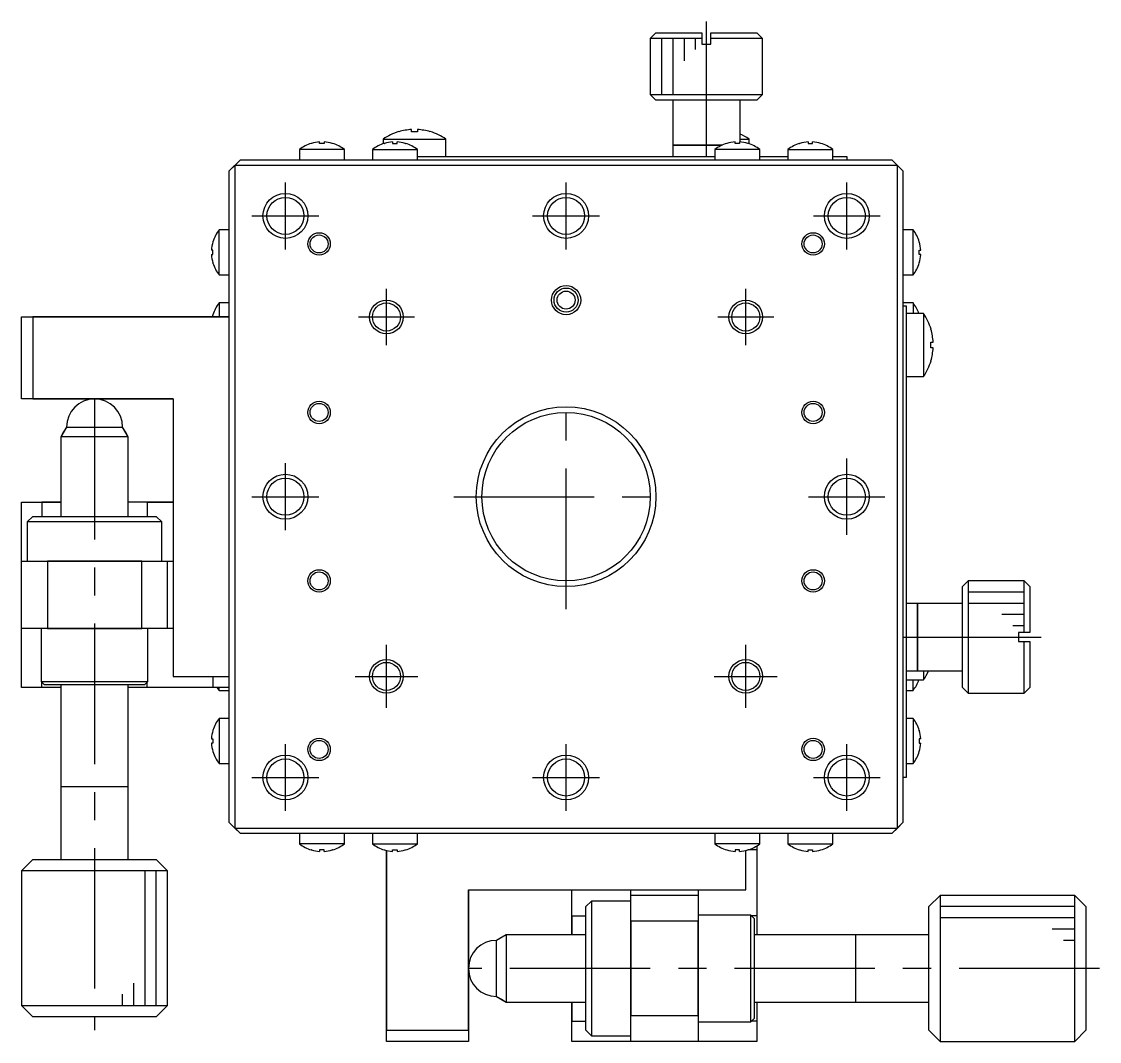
# Model space of a CAD drawing. Extents: x -29 to 387, y 4 to 271.
# Drawn here: x 94.7 to 190.7, y 116.4 to 207.2 of the extents above; entities that cross this region are included whole.
import ezdxf

# ---------------------------------------------------------------- set-up
doc = ezdxf.new("R2010")
doc.units = 0
doc.header["$LTSCALE"] = 10
doc.linetypes.add('CENTER', pattern=[2, 1.25, -0.25, 0.25, -0.25])
doc.layers.get('0').update_dxf_attribs({"linetype": 'CONTINUOUS'})
doc.layers.add('CENTER', color=1, linetype='CENTER')

msp = doc.modelspace()

# ---------------------------------------------------------------- linework, layer by layer
at = {"color": 7, "linetype": 'CONTINUOUS'}
for p, q in [((151.227637, 206.220414), (150.727637, 205.720414)), ((155.327637, 205.720414), (150.727637, 205.720414)), ((150.727637, 205.720414), (150.727637, 200.720414)), ((151.227637, 206.220414), (155.327637, 206.220414)), ((155.327637, 206.220414), (155.327637, 205.720414)), ((155.327637, 206.220414), (155.327637, 205.220414)), ((155.327637, 205.720414), (155.327637, 205.220414)), ((156.127637, 206.220414), (160.227637, 206.220414)), ((156.127637, 205.720414), (156.127637, 206.220414)), ((156.127637, 205.220414), (156.127637, 206.220414)), ((160.727637, 205.720414), (156.127637, 205.720414)), ((156.127637, 205.220414), (156.127637, 205.720414)), ((160.727637, 205.720414), (160.227637, 206.220414)), ((160.727637, 200.720414), (160.727637, 205.720414)), ((155.327637, 205.220414), (156.127637, 205.220414)), ((150.727637, 200.720414), (160.727637, 200.720414)), ((150.727637, 200.720414), (151.227637, 200.220414)), ((160.227637, 200.220414), (160.727637, 200.720414)), ((160.227637, 200.220414), (151.227637, 200.220414)), ((152.727637, 200.220414), (152.727637, 196.220414)), ((152.727637, 200.220414), (152.727637, 195.220414)), ((158.727637, 196.504358), (158.727637, 200.220414)), ((128.328497, 197.413619), (128.325489, 197.419787)), ((129.467637, 197.413619), (129.467637, 197.606876)), ((129.987637, 197.413619), (129.467637, 197.413619)), ((129.987637, 197.606876), (129.987637, 197.413619)), ((131.129784, 197.419787), (131.126776, 197.413619)), ((120.548928, 196.376147), (120.527637, 196.376147)), ((120.548928, 196.376147), (120.527637, 196.376147)), ((120.548928, 196.376147), (120.527637, 196.376147)), ((121.277637, 196.376147), (121.277637, 196.50789)), ((121.677637, 196.376147), (121.277637, 196.376147)), ((121.677637, 196.50789), (121.677637, 196.376147)), ((122.427637, 196.376147), (122.406345, 196.376147)), ((122.427637, 196.376147), (122.406345, 196.376147)), ((122.427637, 196.376147), (122.406345, 196.376147)), ((126.927637, 196.762877), (132.527637, 196.762877)), ((126.927637, 196.762877), (126.927637, 196.343244)), ((127.027637, 196.376147), (127.048928, 196.376147)), ((127.027637, 196.376147), (127.048928, 196.376147)), ((127.027637, 196.376147), (127.048928, 196.376147)), ((127.777637, 196.50789), (127.777637, 196.376147)), ((127.777637, 196.376147), (128.177637, 196.376147)), ((128.177637, 196.376147), (128.177637, 196.50789)), ((128.906345, 196.376147), (128.927637, 196.376147)), ((128.906345, 196.376147), (128.927637, 196.376147)), ((128.906345, 196.376147), (128.927637, 196.376147)), ((132.527637, 195.220414), (132.527637, 196.762877)), ((152.727637, 196.220414), (155.727637, 196.220414)), ((155.727637, 196.220414), (152.727637, 196.220414)), ((152.727637, 196.220414), (152.727637, 195.220414)), ((157.124862, 196.220414), (152.727637, 196.220414)), ((155.727637, 196.220414), (157.124862, 196.220414)), ((157.124862, 196.220414), (155.727637, 196.220414)), ((157.548928, 196.376147), (157.527637, 196.376147)), ((157.548928, 196.376147), (157.527637, 196.376147)), ((157.548928, 196.376147), (157.527637, 196.376147)), ((158.277637, 196.376147), (158.277637, 196.50789)), ((158.677637, 196.376147), (158.277637, 196.376147)), ((158.677637, 196.50789), (158.677637, 196.376147)), ((158.727637, 196.762877), (159.527637, 196.762877)), ((159.427637, 196.376147), (159.406345, 196.376147)), ((159.427637, 196.376147), (159.406345, 196.376147)), ((159.427637, 196.376147), (159.406345, 196.376147)), ((159.527637, 196.343244), (159.527637, 196.762877)), ((164.027637, 196.376147), (164.048928, 196.376147)), ((164.027637, 196.376147), (164.048928, 196.376147)), ((164.027637, 196.376147), (164.048928, 196.376147)), ((164.777637, 196.50789), (164.777637, 196.376147)), ((164.777637, 196.376147), (165.177637, 196.376147)), ((165.177637, 196.376147), (165.177637, 196.50789)), ((165.906345, 196.376147), (165.927637, 196.376147)), ((165.906345, 196.376147), (165.927637, 196.376147)), ((165.906345, 196.376147), (165.927637, 196.376147)), ((113.227637, 193.920414), (114.227637, 194.920414)), ((113.727637, 194.420414), (114.227637, 194.920414)), ((114.227637, 194.920414), (133.727642, 194.920414)), ((114.227637, 194.920414), (172.227637, 194.920414)), ((123.477637, 195.818413), (119.477637, 195.818413)), ((119.477637, 195.818413), (119.477637, 194.920414)), ((123.477637, 194.920414), (123.477637, 195.818413)), ((125.977637, 195.818413), (129.977637, 195.818413)), ((125.977637, 195.818413), (125.977637, 194.920414)), ((129.977637, 194.920414), (129.977637, 195.818413)), ((129.977637, 195.220414), (156.477637, 195.220414)), ((133.727642, 194.920414), (141.727642, 194.920414)), ((141.727642, 194.920414), (149.727642, 194.920414)), ((149.727642, 194.920414), (172.227637, 194.920414)), ((160.477637, 195.818413), (156.477637, 195.818413)), ((156.477637, 195.818413), (156.477637, 194.920414)), ((160.477637, 194.920414), (160.477637, 195.818413)), ((160.477637, 195.220414), (162.977637, 195.220414)), ((162.977637, 195.818413), (166.977637, 195.818413)), ((162.977637, 195.818413), (162.977637, 194.920414)), ((166.977637, 194.920414), (166.977637, 195.818413)), ((166.977637, 195.220414), (168.227637, 195.220414)), ((168.227637, 195.220414), (168.227637, 194.920414)), ((172.227637, 194.920414), (172.727637, 194.420414)), ((172.227637, 194.920414), (173.227637, 193.920414)), ((113.227637, 193.920414), (113.727637, 194.420414)), ((113.227637, 180.920414), (113.227637, 193.920414)), ((113.227637, 135.920414), (113.227637, 193.920414)), ((172.727637, 194.420414), (113.727637, 194.420414)), ((113.727637, 194.420414), (113.727637, 135.420414)), ((172.727637, 135.420414), (172.727637, 194.420414)), ((172.727637, 194.420414), (173.227637, 193.920414)), ((173.227637, 193.920414), (173.227637, 135.920414)), ((112.329637, 184.670414), (112.329637, 188.670414)), ((113.227637, 188.670414), (112.329637, 188.670414)), ((174.125636, 188.670414), (173.227637, 188.670414)), ((174.125636, 184.670414), (174.125636, 188.670414)), ((111.771904, 187.599123), (111.771904, 187.620414)), ((111.771904, 187.599123), (111.771904, 187.620414)), ((111.771904, 187.599123), (111.771904, 187.620414)), ((174.683369, 187.599123), (174.683369, 187.620414)), ((174.683369, 187.599123), (174.683369, 187.620414)), ((174.683369, 187.599123), (174.683369, 187.620414)), ((111.771904, 186.870414), (111.640161, 186.870414)), ((111.640161, 186.470414), (111.771904, 186.470414)), ((111.771904, 186.470414), (111.771904, 186.870414)), ((174.683369, 186.870414), (174.815112, 186.870414)), ((174.683369, 186.470414), (174.683369, 186.870414)), ((174.815112, 186.470414), (174.683369, 186.470414)), ((111.771904, 185.720414), (111.771904, 185.741705)), ((111.771904, 185.720414), (111.771904, 185.741705)), ((111.771904, 185.720414), (111.771904, 185.741705)), ((174.683369, 185.720414), (174.683369, 185.741705)), ((174.683369, 185.720414), (174.683369, 185.741705)), ((174.683369, 185.720414), (174.683369, 185.741705)), ((112.329637, 184.670414), (113.227637, 184.670414)), ((173.227637, 184.670414), (174.125636, 184.670414)), ((112.329637, 182.170414), (112.329637, 180.920414)), ((113.227637, 182.170414), (112.329637, 182.170414)), ((174.125636, 182.170414), (173.227637, 182.170414)), ((173.227637, 181.920414), (173.527637, 181.920414)), ((173.527637, 181.920414), (173.527637, 179.920414)), ((173.527637, 181.920414), (173.527637, 139.920414)), ((174.125636, 182.170414), (174.125636, 181.220414)), ((94.727637, 173.620414), (94.727637, 180.920414)), ((94.727637, 180.920414), (95.727637, 180.920414)), ((94.727637, 180.920414), (113.227637, 180.920414)), ((95.727637, 180.920414), (95.727637, 173.620414)), ((113.227637, 180.920414), (95.727637, 180.920414)), ((111.771904, 181.120414), (111.771904, 181.099123)), ((111.771904, 181.120414), (111.771904, 181.099123)), ((111.771904, 181.120414), (111.771904, 181.099123)), ((113.227637, 148.920414), (113.227637, 180.920414)), ((113.227637, 148.920414), (113.227637, 180.920414)), ((175.0701, 181.220414), (173.527637, 181.220414)), ((175.0701, 181.220414), (175.0701, 175.620414)), ((173.527637, 179.920414), (173.527637, 141.920414)), ((175.720841, 179.819553), (175.72701, 179.822562)), ((175.720841, 178.160414), (175.720841, 178.680414)), ((175.720841, 178.680414), (175.914098, 178.680414)), ((175.914098, 178.160414), (175.720841, 178.160414)), ((175.72701, 177.018267), (175.720841, 177.021275)), ((173.527637, 175.620414), (175.0701, 175.620414)), ((95.727637, 173.620414), (94.727637, 173.620414)), ((108.227637, 173.620414), (94.727637, 173.620414)), ((95.727637, 173.620414), (108.227637, 173.620414)), ((108.227637, 173.620414), (108.227637, 148.920414)), ((98.727637, 171.120414), (98.227637, 170.254389)), ((98.727637, 171.120414), (98.477637, 170.687402)), ((98.727637, 171.120414), (103.727637, 171.120414)), ((103.977637, 170.687402), (103.727637, 171.120414)), ((104.227637, 170.254389), (103.727637, 171.120414)), ((98.477637, 170.687402), (98.227637, 170.254389)), ((104.227637, 170.254389), (98.227637, 170.254389)), ((98.227637, 170.254389), (98.227637, 163.170434)), ((104.227637, 170.254389), (103.977637, 170.687402)), ((104.227637, 163.170434), (104.227637, 170.254389)), ((94.727637, 164.420414), (96.537221, 164.420414)), ((94.727637, 159.170414), (94.727637, 164.420414)), ((94.727637, 147.920414), (94.727637, 164.420414)), ((94.727637, 164.420414), (98.227637, 164.420414)), ((98.227637, 164.420414), (96.537221, 164.420414)), ((96.537221, 164.420414), (96.537221, 163.170414)), ((105.918052, 164.420414), (104.227637, 164.420414)), ((108.227637, 164.420414), (104.227637, 164.420414)), ((105.918052, 164.420414), (105.918052, 163.170414)), ((105.918052, 164.420414), (108.227637, 164.420414)), ((95.727637, 163.170414), (95.227637, 162.670414)), ((107.227637, 162.670414), (95.227637, 162.670414)), ((95.227637, 162.670414), (95.227637, 159.170414)), ((95.727637, 163.170414), (106.727637, 163.170414)), ((95.727637, 163.170414), (98.227637, 163.170414)), ((95.727637, 163.170414), (106.727637, 163.170414)), ((104.227637, 163.170414), (106.727637, 163.170414)), ((107.227637, 162.670414), (106.727637, 163.170414)), ((107.227637, 159.170414), (107.227637, 162.670414)), ((94.727637, 153.170414), (94.727637, 159.170414)), ((94.727637, 159.170414), (97.037038, 159.170414)), ((94.727637, 159.170414), (108.227637, 159.170414)), ((97.037038, 159.170414), (97.037038, 153.170414)), ((105.433408, 159.170414), (97.037038, 159.170414)), ((105.433408, 153.170414), (105.433408, 159.170414)), ((105.433408, 159.170414), (107.727637, 159.170414)), ((107.727637, 153.170414), (107.727637, 159.170414)), ((107.727637, 159.170414), (108.227637, 159.170414)), ((179.027637, 157.420414), (178.527637, 156.920414)), ((178.527637, 147.920414), (178.527637, 156.920414)), ((179.027637, 157.420414), (179.027637, 147.420414)), ((184.027637, 157.420414), (179.027637, 157.420414)), ((184.027637, 152.820414), (184.027637, 157.420414)), ((184.527637, 156.920414), (184.027637, 157.420414)), ((184.527637, 156.920414), (184.527637, 152.820414)), ((174.527637, 155.420414), (173.527637, 155.420414)), ((178.527637, 155.420414), (173.527637, 155.420414)), ((174.527637, 155.420414), (174.527637, 152.420414)), ((174.527637, 152.420414), (174.527637, 155.420414)), ((178.527637, 155.420414), (174.527637, 155.420414)), ((174.527637, 149.420414), (174.527637, 155.420414)), ((97.037038, 153.170414), (94.727637, 153.170414)), ((94.727637, 147.920414), (94.727637, 153.170414)), ((108.227637, 153.170414), (94.727637, 153.170414)), ((96.477637, 153.170414), (96.477637, 148.470414)), ((97.037038, 153.170414), (105.433408, 153.170414)), ((107.727637, 153.170414), (105.433408, 153.170414)), ((105.977637, 148.470414), (105.977637, 153.170414)), ((108.227637, 153.170414), (107.727637, 153.170414)), ((184.027637, 152.820414), (183.527637, 152.820414)), ((183.527637, 152.820414), (183.527637, 152.020414)), ((184.527637, 152.820414), (183.527637, 152.820414)), ((184.527637, 152.820414), (184.027637, 152.820414)), ((174.527637, 152.420414), (174.527637, 149.420414)), ((174.527637, 149.420414), (174.527637, 152.420414)), ((183.527637, 152.020414), (184.027637, 152.020414)), ((183.527637, 152.020414), (184.527637, 152.020414)), ((184.027637, 147.420414), (184.027637, 152.020414)), ((184.027637, 152.020414), (184.527637, 152.020414)), ((184.527637, 152.020414), (184.527637, 147.920414)), ((108.227637, 148.920414), (113.227637, 148.920414)), ((111.784261, 147.920414), (111.784261, 148.920414)), ((113.227637, 135.920414), (113.227637, 148.920414)), ((173.527637, 149.420414), (174.527637, 149.420414)), ((173.527637, 149.420414), (178.527637, 149.420414)), ((174.527637, 149.420414), (178.527637, 149.420414)), ((175.0701, 149.420414), (175.0701, 148.620414)), ((96.537221, 147.920414), (94.727637, 147.920414)), ((98.227637, 147.920414), (94.727637, 147.920414)), ((96.477637, 148.470414), (105.977637, 148.470414)), ((96.477637, 148.470414), (96.777637, 148.170414)), ((96.537221, 147.920414), (96.537221, 148.41083)), ((98.227637, 147.920414), (96.537221, 147.920414)), ((105.677637, 148.170414), (96.777637, 148.170414)), ((98.227637, 148.170395), (98.227637, 139.120414)), ((98.227637, 148.170395), (98.227637, 132.620414)), ((104.227637, 139.120414), (104.227637, 148.170395)), ((104.227637, 132.620414), (104.227637, 148.170395)), ((105.918052, 147.920414), (104.227637, 147.920414)), ((113.227637, 147.920414), (104.227637, 147.920414)), ((105.677637, 148.170414), (105.977637, 148.470414)), ((105.918052, 147.920414), (105.918052, 148.41083)), ((111.784261, 147.920414), (105.918052, 147.920414)), ((113.227637, 147.920414), (111.784261, 147.920414)), ((112.329637, 147.670414), (112.329637, 147.920414)), ((173.527637, 148.620414), (175.0701, 148.620414)), ((174.125636, 147.670414), (174.125636, 148.620414)), ((178.527637, 147.920414), (179.027637, 147.420414)), ((184.027637, 147.420414), (184.527637, 147.920414)), ((112.329637, 147.670414), (113.227637, 147.670414)), ((173.527637, 147.670414), (174.125636, 147.670414)), ((179.027637, 147.420414), (184.027637, 147.420414)), ((112.329637, 145.170414), (112.329637, 141.170414)), ((113.227637, 145.170414), (112.329637, 145.170414)), ((174.125636, 145.170414), (173.527637, 145.170414)), ((174.125636, 145.170414), (174.125636, 141.170414)), ((111.771904, 144.120414), (111.771904, 144.099123)), ((111.771904, 144.120414), (111.771904, 144.099123)), ((111.771904, 144.120414), (111.771904, 144.099123)), ((174.683369, 144.120414), (174.683369, 144.099123)), ((174.683369, 144.120414), (174.683369, 144.099123)), ((174.683369, 144.120414), (174.683369, 144.099123)), ((111.640161, 143.370414), (111.771904, 143.370414)), ((111.771904, 143.370414), (111.771904, 142.970414)), ((174.815112, 143.370414), (174.683369, 143.370414)), ((174.683369, 143.370414), (174.683369, 142.970414)), ((111.771904, 142.970414), (111.640161, 142.970414)), ((111.771904, 142.241705), (111.771904, 142.220414)), ((111.771904, 142.241705), (111.771904, 142.220414)), ((111.771904, 142.241705), (111.771904, 142.220414)), ((174.683369, 142.970414), (174.815112, 142.970414)), ((174.683369, 142.241705), (174.683369, 142.220414)), ((174.683369, 142.241705), (174.683369, 142.220414)), ((174.683369, 142.241705), (174.683369, 142.220414)), ((112.329637, 141.170414), (113.227637, 141.170414)), ((173.527637, 141.920414), (173.527637, 139.920414)), ((173.527637, 141.170414), (174.125636, 141.170414)), ((173.527637, 139.920414), (173.227637, 139.920414)), ((98.227632, 139.120414), (104.227642, 139.120414)), ((98.227637, 139.125414), (98.227637, 139.120414)), ((98.227637, 139.120414), (98.227637, 132.620414)), ((98.227637, 139.120414), (98.227637, 139.115414)), ((104.227637, 139.120414), (104.227637, 139.125414)), ((104.227637, 132.620414), (104.227637, 139.120414)), ((104.227637, 139.115414), (104.227637, 139.120414)), ((113.727637, 135.420414), (113.227637, 135.920414)), ((114.227637, 134.920414), (113.227637, 135.920414)), ((114.227637, 134.920414), (113.727637, 135.420414)), ((113.727637, 135.420414), (172.727637, 135.420414)), ((173.227637, 135.920414), (172.227637, 134.920414)), ((172.727637, 135.420414), (172.227637, 134.920414)), ((173.227637, 135.920414), (172.727637, 135.420414)), ((136.727632, 134.920414), (114.227637, 134.920414)), ((172.227637, 134.920414), (114.227637, 134.920414)), ((119.477637, 134.920414), (119.477637, 134.022415)), ((123.477637, 134.022415), (123.477637, 134.920414)), ((125.977637, 134.920414), (125.977637, 134.022415)), ((129.977637, 134.022415), (129.977637, 134.920414)), ((144.727632, 134.920414), (136.727632, 134.920414)), ((145.727637, 134.920414), (144.727632, 134.920414)), ((152.727632, 134.920414), (145.727637, 134.920414)), ((172.227637, 134.920414), (152.727632, 134.920414)), ((156.477637, 134.920414), (156.477637, 134.022415)), ((160.477637, 134.022415), (160.477637, 134.920414)), ((162.977637, 134.920414), (162.977637, 134.022415)), ((166.977637, 134.022415), (166.977637, 134.920414)), ((123.477637, 134.022415), (119.477637, 134.022415)), ((120.548928, 133.464682), (120.527637, 133.464682)), ((120.548928, 133.464682), (120.527637, 133.464682)), ((120.548928, 133.464682), (120.527637, 133.464682)), ((121.677637, 133.464682), (121.277637, 133.464682)), ((121.277637, 133.464682), (121.277637, 133.332939)), ((121.677637, 133.332939), (121.677637, 133.464682)), ((122.427637, 133.464682), (122.406345, 133.464682)), ((122.427637, 133.464682), (122.406345, 133.464682)), ((122.427637, 133.464682), (122.406345, 133.464682)), ((125.977637, 134.022415), (129.977637, 134.022415)), ((127.027637, 133.464682), (127.048928, 133.464682)), ((127.027637, 133.464682), (127.048928, 133.464682)), ((127.027637, 133.464682), (127.048928, 133.464682)), ((127.777637, 133.464682), (128.177637, 133.464682)), ((127.777637, 133.332939), (127.777637, 133.464682)), ((128.177637, 133.464682), (128.177637, 133.332939)), ((128.906345, 133.464682), (128.927637, 133.464682)), ((128.906345, 133.464682), (128.927637, 133.464682)), ((128.906345, 133.464682), (128.927637, 133.464682)), ((160.477637, 134.022415), (156.477637, 134.022415)), ((157.548928, 133.464682), (157.527637, 133.464682)), ((157.548928, 133.464682), (157.527637, 133.464682)), ((157.548928, 133.464682), (157.527637, 133.464682)), ((158.677637, 133.464682), (158.277637, 133.464682)), ((158.277637, 133.464682), (158.277637, 133.332939)), ((158.677637, 133.332939), (158.677637, 133.464682)), ((159.427637, 133.464682), (159.406345, 133.464682)), ((159.427637, 133.464682), (159.406345, 133.464682)), ((159.427637, 133.464682), (159.406345, 133.464682)), ((160.227637, 133.477039), (159.466507, 133.477039)), ((160.227637, 133.841329), (160.227637, 133.477039)), ((160.227637, 133.841329), (160.227637, 125.920414)), ((160.227637, 133.477039), (160.227637, 127.61083)), ((162.977637, 134.022415), (166.977637, 134.022415)), ((164.027637, 133.464682), (164.048928, 133.464682)), ((164.027637, 133.464682), (164.048928, 133.464682)), ((164.027637, 133.464682), (164.048928, 133.464682)), ((164.777637, 133.464682), (165.177637, 133.464682)), ((164.777637, 133.332939), (164.777637, 133.464682)), ((165.177637, 133.464682), (165.177637, 133.332939)), ((165.906345, 133.464682), (165.927637, 133.464682)), ((165.906345, 133.464682), (165.927637, 133.464682)), ((165.906345, 133.464682), (165.927637, 133.464682)), ((95.727637, 132.620414), (94.727637, 131.620414)), ((95.727637, 132.620414), (106.727637, 132.620414)), ((107.727637, 131.620414), (106.727637, 132.620414)), ((127.227637, 133.415982), (127.227637, 117.420414)), ((127.227637, 116.420414), (127.227637, 133.415982)), ((159.227637, 129.920414), (159.227637, 133.415982)), ((107.727637, 131.620414), (94.727637, 131.620414)), ((94.727637, 131.620414), (94.727637, 119.620414)), ((107.727637, 119.620414), (107.727637, 131.620414)), ((134.527637, 129.920414), (159.227637, 129.920414)), ((134.527637, 117.420414), (134.527637, 129.920414)), ((134.527637, 129.920414), (134.527637, 116.420414)), ((143.727637, 127.61083), (143.727637, 129.920414)), ((143.727637, 125.920414), (143.727637, 129.920414)), ((148.977637, 129.420414), (148.977637, 129.920414)), ((148.977637, 116.420414), (148.977637, 129.920414)), ((154.977637, 129.920414), (154.977637, 129.420414)), ((154.977637, 129.920414), (154.977637, 116.420414)), ((145.477637, 128.920414), (144.977637, 128.420414)), ((145.477637, 128.920414), (145.477637, 116.920414)), ((148.977637, 128.920414), (145.477637, 128.920414)), ((148.977637, 127.126186), (148.977637, 129.420414)), ((154.977637, 129.420414), (148.977637, 129.420414)), ((154.977637, 129.420414), (154.977637, 127.126186)), ((176.527637, 129.420414), (175.527637, 128.420414)), ((176.527637, 129.420414), (176.527637, 116.420414)), ((188.527637, 129.420414), (176.527637, 129.420414)), ((188.527637, 129.420148), (188.527637, 129.420414)), ((189.527637, 128.420414), (188.527637, 129.420414)), ((188.527637, 116.420414), (188.527637, 129.420414)), ((188.527637, 116.420414), (188.527637, 129.420148)), ((144.977637, 117.420414), (144.977637, 128.420414)), ((144.977637, 125.920414), (144.977637, 128.420414)), ((144.977637, 117.420414), (144.977637, 128.420414)), ((175.527637, 117.420414), (175.527637, 128.420414)), ((189.527637, 128.420189), (189.527637, 117.420414)), ((143.727637, 127.61083), (143.727637, 125.920414)), ((143.727637, 127.61083), (144.977637, 127.61083)), ((148.977637, 127.126186), (148.977637, 118.729815)), ((154.977637, 127.126186), (148.977637, 127.126186)), ((159.677637, 127.670414), (154.977637, 127.670414)), ((154.977637, 118.729815), (154.977637, 127.126186)), ((159.677637, 118.170414), (159.677637, 127.670414)), ((159.977637, 127.370414), (159.677637, 127.670414)), ((160.227637, 127.61083), (159.737221, 127.61083)), ((159.977637, 127.370414), (159.977637, 118.470414)), ((160.227637, 127.61083), (160.227637, 125.920414)), ((137.893662, 125.920414), (137.027637, 125.420414)), ((137.893662, 125.920414), (137.460649, 125.670414)), ((137.893662, 125.920414), (137.893662, 119.920414)), ((144.977617, 125.920414), (137.893662, 125.920414)), ((169.027637, 125.920414), (159.977656, 125.920414)), ((175.527637, 125.920414), (159.977656, 125.920414)), ((169.027637, 125.920414), (169.022637, 125.920414)), ((169.027637, 119.920409), (169.027637, 125.920419)), ((169.032637, 125.920414), (169.027637, 125.920414)), ((175.527637, 125.920414), (169.027637, 125.920414)), ((137.460649, 125.670414), (137.027637, 125.420414)), ((137.027637, 120.420414), (137.027637, 125.420414)), ((137.027637, 120.420414), (137.460649, 120.170414)), ((137.027637, 120.420414), (137.893662, 119.920414)), ((137.460649, 120.170414), (137.893662, 119.920414)), ((94.727637, 119.620414), (107.72737, 119.620414)), ((94.727637, 119.620414), (95.727637, 118.620414)), ((94.727637, 119.620414), (107.727637, 119.620414)), ((106.727637, 118.620414), (107.727637, 119.620414)), ((107.72737, 119.620414), (107.727637, 119.620414)), ((137.893662, 119.920414), (144.977617, 119.920414)), ((143.727637, 119.920414), (143.727637, 118.229999)), ((143.727637, 116.420414), (143.727637, 119.920414)), ((144.977637, 117.420414), (144.977637, 119.920414)), ((159.977656, 119.920414), (169.027637, 119.920414)), ((159.977656, 119.920414), (175.527637, 119.920414)), ((160.227637, 119.920414), (160.227637, 118.229999)), ((160.227637, 119.920414), (160.227637, 116.420414)), ((169.022637, 119.920414), (169.027637, 119.920414)), ((169.027637, 119.920414), (169.032637, 119.920414)), ((169.027637, 119.920414), (175.527637, 119.920414)), ((106.727411, 118.620414), (95.727637, 118.620414)), ((143.727637, 118.229999), (144.977637, 118.229999)), ((143.727637, 116.420414), (143.727637, 118.229999)), ((148.977637, 116.420414), (148.977637, 118.729815)), ((148.977637, 118.729815), (154.977637, 118.729815)), ((154.977637, 118.729815), (154.977637, 116.420414)), ((154.977637, 118.170414), (159.677637, 118.170414)), ((159.677637, 118.170414), (159.977637, 118.470414)), ((160.227637, 118.229999), (159.737221, 118.229999)), ((160.227637, 118.229999), (160.227637, 116.420414)), ((127.227637, 117.420414), (134.527637, 117.420414)), ((127.227637, 116.420414), (127.227637, 117.420414)), ((134.527637, 117.420414), (134.527637, 116.420414)), ((144.977637, 117.420414), (145.477637, 116.920414)), ((175.527637, 117.420414), (176.527637, 116.420414)), ((188.527637, 116.420414), (189.527637, 117.420414)), ((134.527637, 116.420414), (127.227637, 116.420414)), ((148.977637, 116.420414), (143.727637, 116.420414)), ((160.227637, 116.420414), (143.727637, 116.420414)), ((145.477637, 116.920414), (148.977637, 116.920414)), ((154.977637, 116.420414), (148.977637, 116.420414)), ((160.227637, 116.420414), (154.977637, 116.420414)), ((176.527637, 116.420414), (188.527637, 116.420414))]:
    msp.add_line(p, q, dxfattribs=at)
at = {"color": 3, "linetype": 'CONTINUOUS'}
for p, q in [((151.727637, 205.720414), (151.727637, 200.720414)), ((152.727637, 205.720414), (152.727637, 200.720414)), ((153.727637, 205.720414), (153.727637, 203.720414)), ((154.727637, 205.720414), (154.727637, 204.720414)), ((184.027637, 156.420414), (179.027637, 156.420414)), ((184.027637, 155.420414), (179.027637, 155.420414)), ((184.027637, 154.420414), (182.027637, 154.420414)), ((184.027637, 153.420414), (183.027637, 153.420414)), ((105.727637, 119.620414), (105.727637, 131.620414)), ((106.727637, 119.620414), (106.727637, 131.620414)), ((188.527637, 128.420414), (176.527637, 128.420414)), ((188.527637, 127.420414), (176.527637, 127.420414)), ((188.527637, 126.420414), (186.527637, 126.420414)), ((188.527637, 125.420414), (187.527637, 125.420414)), ((104.727637, 119.620414), (104.727637, 121.620414)), ((103.727637, 119.620414), (103.727637, 120.620414))]:
    msp.add_line(p, q, dxfattribs=at)
for centre, radius in [((118.227637, 189.920414), 2), ((143.227637, 189.920414), 2), ((168.227637, 189.920414), 2), ((121.227637, 187.420414), 1), ((165.227637, 187.420414), 1), ((143.227637, 182.420414), 1.3), ((127.227637, 180.920414), 1.5), ((159.227637, 180.920414), 1.5), ((121.227637, 172.420414), 1), ((143.227637, 164.920414), 8), ((165.227637, 172.420414), 1), ((118.227637, 164.920414), 2), ((168.227637, 164.920414), 2), ((121.227637, 157.420414), 1), ((165.227637, 157.420414), 1), ((127.227637, 148.920414), 1.5), ((159.227637, 148.920414), 1.5), ((121.227637, 142.420414), 1), ((165.227637, 142.420414), 1), ((118.227637, 139.920414), 2), ((143.227637, 139.920414), 2), ((168.227637, 139.920414), 2)]:
    msp.add_circle(centre, radius, dxfattribs=at)
at = {"color": 7, "linetype": 'CONTINUOUS'}
for centre, radius in [((118.227637, 189.920414), 1.65), ((143.227637, 189.920414), 1.65), ((168.227637, 189.920414), 1.65), ((121.227637, 187.420414), 0.8), ((165.227637, 187.420414), 0.8), ((143.227637, 182.420414), 1.075), ((143.227637, 182.420414), 0.8), ((127.227637, 180.920414), 1.25), ((159.227637, 180.920414), 1.25), ((121.227637, 172.420414), 0.8), ((165.227637, 172.420414), 0.8), ((143.227637, 164.920414), 7.5), ((118.227637, 164.920414), 1.65), ((168.227637, 164.920414), 1.65), ((121.227637, 157.420414), 0.8), ((165.227637, 157.420414), 0.8), ((127.227637, 148.920414), 1.25), ((159.227637, 148.920414), 1.25), ((121.227637, 142.420414), 0.8), ((165.227637, 142.420414), 0.8), ((118.227637, 139.920414), 1.65), ((143.227637, 139.920414), 1.65), ((168.227637, 139.920414), 1.65)]:
    msp.add_circle(centre, radius, dxfattribs=at)
for centre, radius, start, end in [((129.727637, 192.620414), 5, 106.285843, 124.055798), ((129.727637, 192.620414), 4.993235, 92.984767, 106.272555), ((129.727637, 192.620414), 4.993235, 73.727445, 87.015233), ((129.727637, 192.620414), 5, 55.944202, 73.714157), ((156.727637, 192.620414), 5, 55.944202, 66.421822), ((121.477637, 193.320414), 3.2, 107.270005, 128.682187), ((121.477637, 193.320414), 3.193744, 93.59035, 106.905258), ((121.477637, 193.320414), 3.193744, 73.094742, 86.40965), ((121.477637, 193.320414), 3.2, 51.317813, 72.729995), ((127.977637, 193.320414), 3.2, 107.270005, 128.682187), ((127.977637, 193.320414), 3.193744, 93.59035, 106.905258), ((127.977637, 193.320414), 3.193744, 73.094742, 86.40965), ((127.977637, 193.320414), 3.2, 51.317813, 72.729995), ((158.477637, 193.320414), 3.2, 107.270005, 128.682187), ((158.477637, 193.320414), 3.193744, 93.59035, 106.905258), ((158.477637, 193.320414), 3.193744, 73.094742, 86.40965), ((158.477637, 193.320414), 3.2, 51.317813, 72.729995), ((164.977637, 193.320414), 3.2, 107.270005, 128.682187), ((164.977637, 193.320414), 3.193744, 93.59035, 106.905258), ((164.977637, 193.320414), 3.193744, 73.094742, 86.40965), ((164.977637, 193.320414), 3.2, 51.317813, 72.729995), ((114.827637, 186.670414), 3.2, 141.317813, 162.729995), ((171.627637, 186.670414), 3.2, 17.270005, 38.682187), ((114.827637, 186.670414), 3.193744, 163.094742, 176.40965), ((171.627637, 186.670414), 3.193744, 3.59035, 16.905258), ((114.827637, 186.670414), 3.193744, 183.59035, 196.905258), ((171.627637, 186.670414), 3.193744, 343.094742, 356.40965), ((114.827637, 186.670414), 3.2, 197.270005, 218.682187), ((171.627637, 186.670414), 3.2, 321.317813, 342.729995), ((114.827637, 180.170414), 3.2, 141.317813, 162.729995), ((171.627637, 180.170414), 3.2, 19.15501, 38.682187), ((114.827637, 180.170414), 3.193744, 163.094742, 166.418156), ((170.927637, 178.420414), 5, 16.285843, 34.055798), ((170.927637, 178.420414), 4.993235, 2.984767, 16.272555), ((170.927637, 178.420414), 4.993235, 343.727445, 357.015233), ((170.927637, 178.420414), 5, 325.944202, 343.714157), ((101.227637, 171.120414), 2.5, 90, 180), ((101.227637, 171.120414), 2.5, 0, 180), ((101.227637, 171.120414), 2.5, 0, 90), ((170.927637, 151.420414), 5, 325.944202, 336.421822), ((114.827637, 149.670414), 3.2, 213.152888, 218.682187), ((171.627637, 149.670414), 3.2, 321.317813, 340.84499), ((114.827637, 143.170414), 3.2, 141.317813, 162.729995), ((171.627637, 143.170414), 3.2, 17.270005, 38.682187), ((114.827637, 143.170414), 3.193744, 163.094742, 176.40965), ((171.627637, 143.170414), 3.193744, 3.59035, 16.905258), ((114.827637, 143.170414), 3.193744, 183.59035, 196.905258), ((114.827637, 143.170414), 3.2, 197.270005, 218.682187), ((171.627637, 143.170414), 3.2, 321.317813, 342.729995), ((171.627637, 143.170414), 3.193744, 343.094742, 356.40965), ((121.477637, 136.520414), 3.2, 231.317813, 252.729995), ((121.477637, 136.520414), 3.193744, 253.094742, 266.40965), ((121.477637, 136.520414), 3.193744, 273.59035, 286.905258), ((121.477637, 136.520414), 3.2, 287.270005, 308.682187), ((127.977637, 136.520414), 3.2, 231.317813, 252.729995), ((127.977637, 136.520414), 3.193744, 253.094742, 266.40965), ((127.977637, 136.520414), 3.193744, 273.59035, 286.905258), ((127.977637, 136.520414), 3.2, 287.270005, 308.682187), ((158.477637, 136.520414), 3.2, 231.317813, 252.729995), ((158.477637, 136.520414), 3.193744, 253.094742, 266.40965), ((158.477637, 136.520414), 3.193744, 273.59035, 286.905258), ((158.477637, 136.520414), 3.2, 287.270005, 308.682187), ((164.977637, 136.520414), 3.2, 231.317813, 252.729995), ((164.977637, 136.520414), 3.193744, 253.094742, 266.40965), ((164.977637, 136.520414), 3.193744, 273.59035, 286.905258), ((164.977637, 136.520414), 3.2, 287.270005, 308.682187), ((137.027637, 122.920414), 2.5, 90, 180), ((137.027637, 122.920414), 2.5, 90, 270), ((137.027637, 122.920414), 2.5, 180, 270)]:
    msp.add_arc(centre, radius, start, end, dxfattribs=at)
at = {"layer": 'CENTER', "color": 1, "linetype": 'CENTER'}
for p, q in [((155.727637, 195.220414), (155.727637, 207.220414)), ((118.227637, 186.940414), (118.227637, 192.900414)), ((143.227637, 186.940414), (143.227637, 192.900414)), ((168.227637, 186.940414), (168.227637, 192.900414)), ((115.247637, 189.920414), (121.207637, 189.920414)), ((140.247637, 189.920414), (146.207637, 189.920414)), ((165.247637, 189.920414), (171.207637, 189.920414)), ((127.227637, 178.420414), (127.227637, 183.420414)), ((159.227637, 178.420414), (159.227637, 183.420414)), ((124.727637, 180.920414), (129.727637, 180.920414)), ((156.727637, 180.920414), (161.727637, 180.920414)), ((143.227637, 154.920414), (143.227637, 174.920414)), ((101.227637, 173.620414), (101.227637, 117.420414)), ((168.227637, 161.520414), (168.227637, 168.320414)), ((118.227637, 161.940414), (118.227637, 167.900414)), ((115.247637, 164.920414), (121.207637, 164.920414)), ((133.227637, 164.920414), (153.227637, 164.920414)), ((164.827637, 164.920414), (171.627637, 164.920414)), ((127.227637, 146.120414), (127.227637, 151.720414)), ((159.227637, 146.120414), (159.227637, 151.720414)), ((173.227637, 152.420414), (185.527637, 152.420414)), ((124.427637, 148.920414), (130.027637, 148.920414)), ((156.427637, 148.920414), (162.027637, 148.920414)), ((118.227637, 136.940414), (118.227637, 142.900414)), ((143.227637, 136.940414), (143.227637, 142.900414)), ((168.227637, 136.940414), (168.227637, 142.900414)), ((115.247637, 139.920414), (121.207637, 139.920414)), ((140.247637, 139.920414), (146.207637, 139.920414)), ((165.247637, 139.920414), (171.207637, 139.920414)), ((190.727637, 122.920414), (134.527637, 122.920414))]:
    msp.add_line(p, q, dxfattribs=at)

doc.saveas('drawing.dxf')
